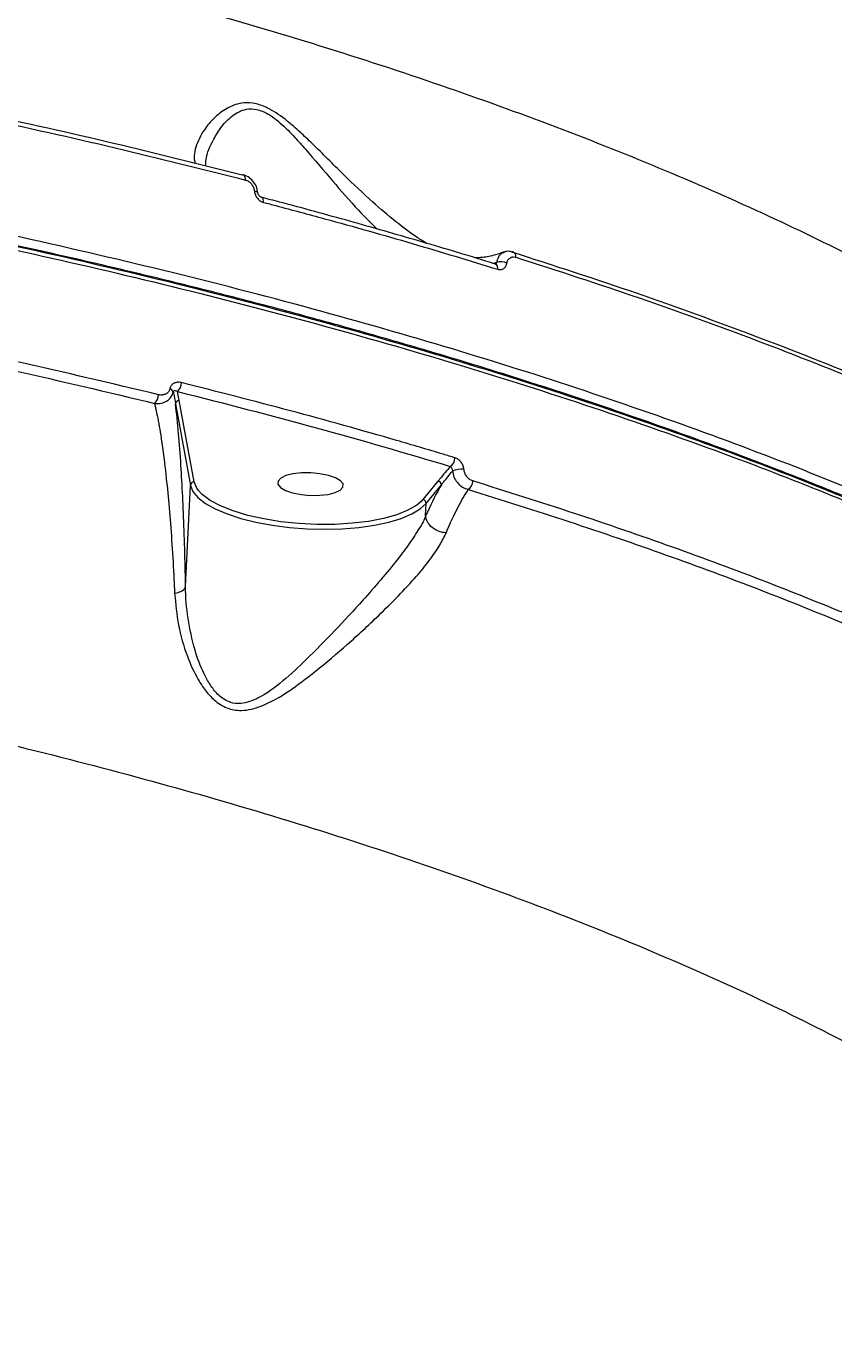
# Model space of a CAD drawing. Header units: millimetres. Extents: x -6879 to 7341, y -8047 to 7187.
# Drawn here: x 538.2 to 648.9, y 2973.6 to 3152 of the extents above; entities that cross this region are included whole.
import ezdxf

# ---------------------------------------------------------------- set-up
doc = ezdxf.new("R2010")
doc.units = ezdxf.units.MM
for name, color, linetype in [('DIKOM_ОБЪЕКТ', 7, 'Continuous'), ('DIKOM_РАЗМЕР_ЗОНА', 7, 'Continuous'), ('DIKOM_РАЗМЕР_ОБЪЕКТА', 7, 'Continuous')]:
    doc.layers.add(name, color=color, linetype=linetype)
doc.styles.add('style1', font='arial.ttf', dxfattribs={"width": 0.8})
doc.dimstyles.new('1-50', dxfattribs={"dimtxt": 300, "dimasz": 200, "dimexe": 100, "dimexo": 0, "dimgap": 100, "dimtad": 0, "dimdec": 0, "dimtxsty": 'style1', "dimcen": 0, "dimclrd": 7, "dimclre": 7, "dimadec": 1, "dimazin": 2, "dimtfac": 1, "dimtdec": 0, "dimtmove": 1, "dimatfit": 3, "dimfxl": 0, "dimlwd": 25, "dimlwe": 18, "dimarcsym": 0})

# ---------------------------------------------------------------- blocks, each defined once
blk = doc.blocks.new('*D19')
at = {"layer": 'Defpoints', "color": 0, "transparency": 16777216}
for p in [(5624.04, 6094.27), (-4435.35, 2864.29), (5624.04, -2640.11)]:
    blk.add_point(p, dxfattribs=at)
at = {"layer": 'DIKOM_РАЗМЕР_ОБЪЕКТА', "color": 7, "lineweight": 18, "transparency": 16777216}
for p, q in [((-4435.35, 2864.29), (-4435.35, 6194.27)), ((5624.04, -2640.11), (5624.04, 6194.27))]:
    blk.add_line(p, q, dxfattribs=at)
at = {"layer": 'DIKOM_РАЗМЕР_ОБЪЕКТА', "color": 7, "lineweight": 25, "transparency": 16777216}
for p, q in [((-4235.35, 6094.27), (2113.67, 6094.27)), ((5424.04, 6094.27), (3193.46, 6094.27))]:
    blk.add_line(p, q, dxfattribs=at)
at = {"layer": 'DIKOM_РАЗМЕР_ОБЪЕКТА', "color": 7, "transparency": 16777216}
for points in [[(-4235.35, 6127.6), (-4235.35, 6060.94), (-4435.35, 6094.27)], [(5424.04, 6127.6), (5424.04, 6060.94), (5624.04, 6094.27)]]:
    blk.add_solid(points, dxfattribs=at)
at = {"layer": 'DIKOM_РАЗМЕР_ОБЪЕКТА', "color": 0, "transparency": 16777216, "insert": (2653.56, 6094.27), "char_height": 300, "attachment_point": 5, "style": 'style1'}
blk.add_mtext('10100', dxfattribs=at)
blk = doc.blocks.new('*D17')
at = {"layer": 'Defpoints', "color": 0, "transparency": 16777216}
for p in [(-5935.35, 6990.27), (-5935.35, 998.27), (7340.79, -2830.86)]:
    blk.add_point(p, dxfattribs=at)
at = {"layer": 'DIKOM_РАЗМЕР_ЗОНА', "color": 7, "lineweight": 18, "transparency": 16777216}
for p, q in [((-5935.35, 998.27), (-5935.35, 7090.27)), ((7340.79, -2830.86), (7340.79, 7090.27))]:
    blk.add_line(p, q, dxfattribs=at)
at = {"layer": 'DIKOM_РАЗМЕР_ЗОНА', "color": 7, "lineweight": 25, "transparency": 16777216}
for p, q in [((-5735.35, 6990.27), (2016.67, 6990.27)), ((7140.79, 6990.27), (3096.46, 6990.27))]:
    blk.add_line(p, q, dxfattribs=at)
at = {"layer": 'DIKOM_РАЗМЕР_ЗОНА', "color": 7, "transparency": 16777216}
for points in [[(-5735.35, 7023.6), (-5735.35, 6956.94), (-5935.35, 6990.27)], [(7140.79, 7023.6), (7140.79, 6956.94), (7340.79, 6990.27)]]:
    blk.add_solid(points, dxfattribs=at)
at = {"layer": 'DIKOM_РАЗМЕР_ЗОНА', "color": 0, "transparency": 16777216, "insert": (2556.56, 6990.27), "char_height": 300, "attachment_point": 5, "style": 'style1'}
blk.add_mtext('13300', dxfattribs=at)

msp = doc.modelspace()

# ---------------------------------------------------------------- linework, layer by layer
at = {"layer": 'DIKOM_ОБЪЕКТ', "color": 7, "linetype": 'Continuous', "lineweight": 15}
for p, q in [((602.61, 3119.66), (602.21, 3119.5)), ((559.16, 3100.74), (558.91, 3101.98)), ((558.64, 3100.29), (560.67, 3089.12)), ((561.19, 3089.58), (559.16, 3100.74)), ((560.02, 3075.27), (560.67, 3089.12)), ((594.6, 3089.7), (592.53, 3087.18)), ((592.99, 3086.64), (595.06, 3089.17)), ((592.53, 3087.18), (592.3, 3086.93)), ((592.91, 3084.97), (592.99, 3086.64)), ((592.91, 3084.97), (592.91, 3084.97))]:
    msp.add_line(p, q, dxfattribs=at)
at = {"layer": 'DIKOM_ОБЪЕКТ', "color": 7, "linetype": 'Continuous', "lineweight": 15, "flags": 128}
for points in [[(567.93, 3131.63), (567.85, 3131.64), (567.75, 3131.61)], [(568.21, 3130.94), (568.21, 3131.11), (568.19, 3131.27), (568.15, 3131.4), (568.09, 3131.51), (568.02, 3131.58), (567.94, 3131.63), (567.93, 3131.63)], [(569.44, 3129.42), (569.57, 3129.41), (569.68, 3129.38), (569.77, 3129.35), (569.84, 3129.32), (569.89, 3129.28), (569.9, 3129.24), (569.91, 3129.24)], [(570.7, 3127.88), (570.7, 3128.05), (570.67, 3128.21), (570.63, 3128.35), (570.57, 3128.46), (570.5, 3128.53), (570.41, 3128.57), (570.4, 3128.57)], [(581.24, 3089.76), (580.55, 3090.16), (579.59, 3090.49), (578.43, 3090.72), (577.16, 3090.84), (575.9, 3090.84), (574.73, 3090.7), (573.76, 3090.46), (573.06, 3090.12), (572.69, 3089.71), (572.68, 3089.27), (573.04, 3088.83), (573.72, 3088.43), (574.68, 3088.1), (575.84, 3087.87), (577.11, 3087.75), (578.38, 3087.76), (579.54, 3087.89), (580.52, 3088.13), (581.21, 3088.47), (581.58, 3088.88), (581.59, 3089.32), (581.24, 3089.76)], [(560.67, 3089.12), (561.02, 3088.28), (561.71, 3087.45), (562.74, 3086.65), (564.08, 3085.89), (565.7, 3085.2), (567.57, 3084.59), (569.65, 3084.08), (571.89, 3083.66), (574.24, 3083.36), (576.66, 3083.17), (579.08, 3083.11), (581.47, 3083.17), (583.75, 3083.36), (585.9, 3083.66), (587.85, 3084.07), (589.57, 3084.59), (591.02, 3085.2), (592.17, 3085.89), (592.99, 3086.64)], [(561.75, 3088.44), (561.55, 3088.72), (561.19, 3089.58)], [(592.3, 3086.93), (591.68, 3086.41), (590.48, 3085.71), (588.95, 3085.1), (587.14, 3084.59), (585.09, 3084.19), (582.85, 3083.92), (580.46, 3083.77), (578, 3083.76), (575.52, 3083.89), (573.07, 3084.14), (570.73, 3084.52), (568.53, 3085.01), (566.55, 3085.61), (564.82, 3086.3), (563.39, 3087.06), (562.29, 3087.87), (561.75, 3088.44)]]:
    msp.add_lwpolyline(points, dxfattribs=at)
at = {"layer": 'DIKOM_ОБЪЕКТ', "color": 7, "linetype": 'Continuous', "lineweight": 15}
for centre, radius, start, end in [((604.82, 3120.74), 0.344, 72.0089, 95.5072), ((604.6, 3120.5), 0.66, 348.8672, 59.8519), ((602.18, 3118.85), 0.647, 348.0703, 61.7138), ((603.18, 3117.88), 1.87, 62.8417, 107.4735), ((557.93, 3103.17), 1.54, 309.6617, 0.4925), ((554.69, 3101.54), 1.6, 312.152, 359.955), ((557.67, 3101.66), 0.71, 22.893, 75.0132), ((559.14, 3100.24), 0.5, 87.5005, 175.3212), ((595.54, 3092.89), 1.39, 302.3633, 359.9876), ((597.81, 3088.49), 2.85, 83.2027, 115.4725), ((561.17, 3089.08), 0.501, 87.6546, 175.3222), ((594.53, 3089.18), 0.53, 359.0153, 82.4332), ((597.96, 3089.73), 1.42, 303.8761, 359.4319), ((592.46, 3086.65), 0.53, 359.0184, 82.4301)]:
    msp.add_arc(centre, radius, start, end, dxfattribs=at)
for points, knots in [([(715.92, 3070.26), (714.26, 3072.55), (710.81, 3077.31), (704.12, 3084.46), (696.25, 3091.69), (687.26, 3098.8), (677.21, 3105.78), (666.13, 3112.58), (654.01, 3119.2), (640.9, 3125.63), (626.84, 3131.86), (611.9, 3137.84), (596.15, 3143.57), (579.63, 3149.01), (562.34, 3154.15), (544.34, 3158.99), (525.69, 3163.52), (506.47, 3167.72), (486.78, 3171.57), (466.66, 3175.05), (446.14, 3178.16), (425.25, 3180.88), (404.08, 3183.23), (382.73, 3185.19), (361.29, 3186.75), (339.81, 3187.9), (318.34, 3188.64), (296.89, 3188.97), (275.57, 3188.89), (254.45, 3188.41), (233.65, 3187.52), (214.75, 3186.33), (197.68, 3184.95), (187.53, 3183.91), (182.46, 3183.39)], [0, 0, 0, 0, 0.029558, 0.061279, 0.093051, 0.124824, 0.156545, 0.188167, 0.21979, 0.251512, 0.283286, 0.315059, 0.346782, 0.378405, 0.41005, 0.441794, 0.47359, 0.505385, 0.53713, 0.568775, 0.600472, 0.632268, 0.664114, 0.695961, 0.727758, 0.759454, 0.791229, 0.823103, 0.855028, 0.886953, 0.918828, 0.950603, 0.975302, 1, 1, 1, 1]), ([(762.45, 2996.41), (762.06, 2998), (761.01, 3002.27), (758.23, 3009.23), (753.82, 3017.28), (748.09, 3025.37), (741.01, 3033.45), (732.57, 3041.52), (722.97, 3049.39), (712.26, 3057.03), (700.53, 3064.43), (687.58, 3071.72), (673.4, 3078.86), (658.03, 3085.82), (641.79, 3092.44), (624.76, 3098.72), (607.04, 3104.65), (588.33, 3110.32), (568.67, 3115.7), (548.08, 3120.76), (527.29, 3125.35), (506.38, 3129.46), (485.48, 3133.12), (463.98, 3136.45), (441.94, 3139.4), (419.4, 3141.97), (396.57, 3144.14), (373.49, 3145.87), (350.25, 3147.18), (326.76, 3148.05), (303.1, 3148.47), (279.35, 3148.42), (256.04, 3147.9), (233.22, 3146.93), (210.96, 3145.52), (188.9, 3143.66), (167.11, 3141.34), (145.71, 3138.54), (126.34, 3135.54), (114.38, 3133.34), (109.1, 3132.36)], [0, 0, 0, 0, 0.0156517, 0.0421676, 0.0687039, 0.0952199, 0.1225061, 0.1498145, 0.1771006, 0.2036167, 0.2301531, 0.2566689, 0.2839552, 0.3112635, 0.3385498, 0.3650658, 0.3916022, 0.4181181, 0.4454043, 0.4727127, 0.4999989, 0.52556, 0.5511397, 0.5767009, 0.6029497, 0.6292181, 0.6554667, 0.6819828, 0.7085191, 0.7350352, 0.7623215, 0.7896299, 0.8169163, 0.8434322, 0.8699688, 0.8964847, 0.9237708, 0.9510794, 0.9783658, 1, 1, 1, 1]), ([(567.75, 3131.61), (561.91, 3133.08), (550.23, 3136.02), (532.02, 3140.09), (513.33, 3143.9), (497.28, 3146.85), (487.44, 3148.49), (484.1, 3149.04)], [0, 0, 0, 0, 0.220311, 0.440622, 0.663083, 0.885545, 1, 1, 1, 1]), ([(484.37, 3148.41), (487.72, 3147.85), (497.51, 3146.22), (513.48, 3143.29), (532.16, 3139.49), (550.48, 3135.4), (562.3, 3132.43), (568.21, 3130.94)], [0, 0, 0, 0, 0.114455, 0.334765, 0.555075, 0.777537, 1, 1, 1, 1]), ([(4.28, 3099.94), (7, 3101.1), (14.33, 3104.2), (27.13, 3109.01), (42.86, 3114.25), (59.69, 3119.2), (77.58, 3123.81), (96.51, 3128.08), (116.06, 3131.89), (136.14, 3135.25), (156.66, 3138.17), (177.96, 3140.69), (200, 3142.79), (222.71, 3144.46), (245.6, 3145.64), (268.59, 3146.36), (291.58, 3146.62), (314.96, 3146.44), (338.65, 3145.79), (362.59, 3144.67), (386.24, 3143.09), (409.53, 3141.08), (432.4, 3138.66), (455.22, 3135.79), (477.9, 3132.46), (500.36, 3128.68), (522.11, 3124.52), (543.09, 3120.01), (563.26, 3115.18), (582.94, 3109.95), (602.05, 3104.32), (620.5, 3098.3), (637.16, 3092.29), (652.12, 3086.36), (665.51, 3080.57), (678.2, 3074.57), (690.13, 3068.39), (701.2, 3062.07), (711.34, 3055.66), (719.65, 3049.87), (724.38, 3046.16), (726.3, 3044.65)], [0, 0, 0, 0, 0.015652, 0.042168, 0.068704, 0.09522, 0.122506, 0.149814, 0.177101, 0.203617, 0.230153, 0.256669, 0.283955, 0.311263, 0.338549, 0.365065, 0.391601, 0.418117, 0.445403, 0.472711, 0.499998, 0.526513, 0.55305, 0.579566, 0.606852, 0.63416, 0.661446, 0.687962, 0.714498, 0.741014, 0.7683, 0.795608, 0.822894, 0.845972, 0.869077, 0.892182, 0.915507, 0.938831, 0.961564, 0.984348, 1, 1, 1, 1]), ([(403.6, 3142.11), (408.67, 3141.64), (421.22, 3140.5), (441.03, 3138.19), (462.97, 3135.28), (484.56, 3131.95), (505.71, 3128.27), (526.61, 3124.16), (547.22, 3119.61), (567.46, 3114.63), (587.04, 3109.29), (605.86, 3103.62), (623.82, 3097.63), (640.88, 3091.35), (656.97, 3084.78), (672.1, 3077.94), (686.22, 3070.85), (699.29, 3063.55), (711.15, 3056.05), (719.62, 3050.15), (723.82, 3046.71), (724.84, 3045.87)], [0, 0, 0, 0, 0.036706, 0.0908526, 0.1450795, 0.1993061, 0.2534529, 0.307442, 0.3634963, 0.4197276, 0.4760495, 0.532371, 0.5886019, 0.6446569, 0.7007117, 0.7569429, 0.8132646, 0.8695859, 0.9258172, 0.9818719, 1, 1, 1, 1]), ([(593.02, 3122.27), (592.61, 3122.53), (591.31, 3123.32), (588.82, 3125.19), (585.41, 3128.08), (581.59, 3131.72), (578.28, 3135.06), (575.7, 3137.52), (573.77, 3139.21), (571.73, 3140.67), (569.65, 3141.47), (567.65, 3141.59), (565.73, 3140.89), (564.04, 3139.61), (562.49, 3137.85), (561.4, 3135.72), (561.06, 3134.06), (561.32, 3133.29), (561.35, 3133.19)], [0, 0, 0, 0, 0.036167, 0.113876, 0.193958, 0.293388, 0.395779, 0.434598, 0.473877, 0.525799, 0.562778, 0.599644, 0.658499, 0.721632, 0.786131, 0.884653, 0.986163, 1, 1, 1, 1]), ([(562.79, 3132.84), (562.79, 3133.14), (562.81, 3134.32), (563.64, 3136.19), (564.9, 3138.28), (566.12, 3139.55), (567.32, 3140.32), (568.38, 3140.7), (569.74, 3140.71), (571.58, 3139.94), (573.35, 3138.48), (575.01, 3136.78), (577.24, 3134.24), (580.15, 3130.8), (583.38, 3127.07), (585.4, 3125.06), (586.24, 3124.23)], [0, 0, 0, 0, 0.0447572, 0.1737917, 0.2544646, 0.334922, 0.3704859, 0.4059256, 0.4483466, 0.4905229, 0.5519532, 0.6003833, 0.648909, 0.7783548, 0.9078889, 1, 1, 1, 1]), ([(569.88, 3129.23), (569.86, 3129.44), (569.81, 3129.93), (569.41, 3130.65), (568.78, 3131.27), (568.24, 3131.58), (567.94, 3131.63), (567.93, 3131.63)], [0, 0, 0, 0, 0.186368, 0.446659, 0.71369, 0.988798, 1, 1, 1, 1]), ([(568.21, 3130.94), (568.36, 3130.89), (568.66, 3130.78), (569.05, 3130.42), (569.33, 3129.97), (569.42, 3129.62), (569.44, 3129.44), (569.44, 3129.42)], [0, 0, 0, 0, 0.248666, 0.497518, 0.738941, 0.970337, 1, 1, 1, 1]), ([(569.44, 3129.42), (569.48, 3129.24), (569.55, 3128.88), (569.85, 3128.41), (570.24, 3128.05), (570.55, 3127.93), (570.7, 3127.88)], [0, 0, 0, 0, 0.259222, 0.502157, 0.751066, 1, 1, 1, 1]), ([(570.41, 3128.57), (570.41, 3128.57), (570.37, 3128.58), (570.27, 3128.63), (570.14, 3128.73), (570.02, 3128.88), (569.95, 3129.04), (569.91, 3129.16), (569.91, 3129.22), (569.91, 3129.23)], [0, 0, 0, 0, 0.054573, 0.27149, 0.458354, 0.640677, 0.791197, 0.948199, 1, 1, 1, 1]), ([(602.48, 3119.41), (602.04, 3119.55), (598.59, 3120.64), (591.94, 3122.61), (582.53, 3125.31), (575.33, 3127.29), (571.24, 3128.35), (570.4, 3128.56)], [0, 0, 0, 0, 0.043132, 0.336708, 0.630891, 0.924797, 1, 1, 1, 1]), ([(570.7, 3127.88), (571.26, 3127.73), (574.06, 3126.99), (580.92, 3125.15), (591.14, 3122.27), (598.92, 3119.9), (602.81, 3118.71)], [0, 0, 0, 0, 0.050771, 0.253855, 0.626704, 1, 1, 1, 1]), ([(725.99, 3045.32), (725.35, 3045.84), (723.13, 3047.65), (719.02, 3050.71), (713.69, 3054.5), (708.08, 3058.24), (702.22, 3061.91), (696.11, 3065.52), (689.76, 3069.08), (683.15, 3072.58), (676.28, 3076.02), (669.17, 3079.41), (661.79, 3082.75), (654.15, 3086.04), (646.25, 3089.27), (638.1, 3092.45), (629.71, 3095.57), (621.13, 3098.61), (612.38, 3101.56), (603.46, 3104.43), (594.37, 3107.21), (585.1, 3109.9), (575.66, 3112.51), (566.04, 3115.05), (556.24, 3117.49), (546.25, 3119.86), (536.06, 3122.15), (527.97, 3123.89), (523.22, 3124.84), (521.98, 3125.09)], [0, 0, 0, 0, 0.015737, 0.054981, 0.094238, 0.133278, 0.172137, 0.210859, 0.249487, 0.288067, 0.326642, 0.365247, 0.40392, 0.442705, 0.481646, 0.520787, 0.560014, 0.599079, 0.63795, 0.676671, 0.715286, 0.753841, 0.792378, 0.830939, 0.869556, 0.908273, 0.947135, 0.986185, 1, 1, 1, 1]), ([(603.69, 3121.11), (603.29, 3120.96), (602.26, 3120.59), (600.91, 3120.32), (600, 3120.29), (599.66, 3120.28)], [0, 0, 0, 0, 0.28415, 0.727448, 1, 1, 1, 1]), ([(603.67, 3121.01), (603.55, 3120.97), (603.22, 3120.85), (602.83, 3120.38), (602.69, 3119.9), (602.61, 3119.66)], [0, 0, 0, 0, 0.234048, 0.616893, 1, 1, 1, 1]), ([(604.92, 3121.04), (604.76, 3121.09), (604.36, 3121.21), (603.9, 3121.18), (603.68, 3121.04), (603.66, 3121.03)], [0, 0, 0, 0, 0.393353, 0.953425, 1, 1, 1, 1]), ([(653.43, 3103.41), (653.42, 3103.41), (648.61, 3105.52), (638.09, 3109.57), (621.98, 3115.49), (610.46, 3119.21), (604.7, 3121.07)], [0, 0, 0, 0, 0.000524, 0.33119, 0.665593, 1, 1, 1, 1]), ([(602.61, 3119.66), (602.6, 3119.61), (602.58, 3119.52), (602.51, 3119.43), (602.46, 3119.41), (602.44, 3119.41)], [0, 0, 0, 0, 0.400121, 0.800137, 1, 1, 1, 1]), ([(602.49, 3119.41), (602.5, 3119.41), (602.5, 3119.41), (602.49, 3119.42), (602.49, 3119.42)], [0, 0, 0, 0, 0.625076, 1, 1, 1, 1]), ([(602.81, 3118.71), (602.84, 3118.71), (603, 3118.66), (603.29, 3118.66), (603.64, 3118.81), (603.91, 3119.11), (603.99, 3119.4), (604.03, 3119.54)], [0, 0, 0, 0, 0.048913, 0.287213, 0.52505, 0.762576, 1, 1, 1, 1]), ([(604.03, 3119.54), (604.07, 3119.69), (604.15, 3119.97), (604.42, 3120.27), (604.77, 3120.43), (605.06, 3120.42), (605.22, 3120.38), (605.25, 3120.37)], [0, 0, 0, 0, 0.2377642, 0.4754307, 0.7136585, 0.9519884, 1, 1, 1, 1]), ([(605.25, 3120.37), (610.95, 3118.53), (622.35, 3114.84), (638.54, 3108.95), (654.08, 3102.81), (663.73, 3098.5), (668.55, 3096.34)], [0, 0, 0, 0, 0.248594, 0.497189, 0.748594, 1, 1, 1, 1]), ([(556.3, 3101.54), (549.9, 3103.06), (537.1, 3106.1), (517.13, 3110.26), (496.66, 3114.12), (482.6, 3116.4), (475.57, 3117.54)], [0, 0, 0, 0, 0.248594, 0.497189, 0.748595, 1, 1, 1, 1]), ([(475.22, 3116.31), (482.16, 3115.19), (496.03, 3112.95), (516.38, 3109.11), (536.4, 3104.96), (549.31, 3101.89), (555.77, 3100.35)], [0, 0, 0, 0, 0.248595, 0.497191, 0.748593, 1, 1, 1, 1]), ([(559.47, 3103.19), (559.36, 3103.21), (559.07, 3103.26), (558.65, 3103.21), (558.27, 3103.03), (557.99, 3102.74), (557.9, 3102.48), (557.86, 3102.35)], [0, 0, 0, 0, 0.165533, 0.41206, 0.620082, 0.809716, 1, 1, 1, 1]), ([(596.94, 3092.89), (596.4, 3093.05), (593.75, 3093.86), (586.33, 3096.04), (574.48, 3099.37), (564.48, 3101.91), (559.47, 3103.19)], [0, 0, 0, 0, 0.044141, 0.220722, 0.610017, 1, 1, 1, 1]), ([(555.77, 3100.35), (555.95, 3100.34), (556.4, 3100.3), (557.07, 3100.45), (557.68, 3100.8), (558.13, 3101.3), (558.26, 3101.73), (558.33, 3101.94)], [0, 0, 0, 0, 0.157619, 0.393173, 0.599143, 0.796686, 1, 1, 1, 1]), ([(557.86, 3102.35), (557.82, 3102.22), (557.73, 3101.97), (557.46, 3101.69), (557.09, 3101.52), (556.68, 3101.47), (556.41, 3101.52), (556.3, 3101.54)], [0, 0, 0, 0, 0.191994, 0.383606, 0.590186, 0.834083, 1, 1, 1, 1]), ([(558.33, 3101.94), (558.34, 3101.97), (558.35, 3102.01), (558.4, 3102.07), (558.49, 3102.11), (558.62, 3102.11), (558.77, 3102.07), (558.87, 3102.01), (558.91, 3101.98)], [0, 0, 0, 0, 0.0788023, 0.135757, 0.3030219, 0.5189315, 0.8023235, 1, 1, 1, 1]), ([(558.33, 3101.94), (558.34, 3101.89), (558.45, 3101.34), (558.55, 3100.78), (558.64, 3100.29)], [0, 0, 0, 0, 0.102889, 1, 1, 1, 1]), ([(558.91, 3101.98), (565.3, 3100.35), (578.1, 3097.09), (590.22, 3093.51), (596.29, 3091.72)], [0, 0, 0, 0, 0.499271, 1, 1, 1, 1]), ([(555.77, 3100.35), (555.96, 3099.47), (556.34, 3097.71), (556.88, 3094.24), (557.36, 3090.36), (557.77, 3086.11), (558.12, 3081.68), (558.36, 3077.69), (558.48, 3075.15), (558.52, 3074.31)], [0, 0, 0, 0, 0.161919, 0.323838, 0.493633, 0.63859, 0.783911, 0.928738, 1, 1, 1, 1]), ([(560.02, 3075.27), (560, 3076.15), (559.95, 3078.82), (559.83, 3083.02), (559.63, 3087.68), (559.38, 3092.14), (559.06, 3096.51), (558.78, 3098.98), (558.64, 3100.29)], [0, 0, 0, 0, 0.082299, 0.24951, 0.417298, 0.584651, 0.780205, 1, 1, 1, 1]), ([(598.15, 3091.32), (598.12, 3091.48), (598.06, 3091.82), (597.78, 3092.3), (597.4, 3092.7), (597.09, 3092.83), (596.94, 3092.89)], [0, 0, 0, 0, 0.221384, 0.474376, 0.73731, 1, 1, 1, 1]), ([(596.29, 3091.72), (595.82, 3091.16), (595.25, 3090.49), (594.69, 3089.82), (594.6, 3089.7)], [0, 0, 0, 0, 0.824274, 1, 1, 1, 1]), ([(595.06, 3089.17), (595.15, 3089.29), (595.66, 3089.94), (596.17, 3090.56), (596.58, 3091.06)], [0, 0, 0, 0, 0.194099, 1, 1, 1, 1]), ([(596.29, 3091.72), (596.33, 3091.68), (596.4, 3091.61), (596.49, 3091.44), (596.56, 3091.27), (596.58, 3091.13), (596.58, 3091.08), (596.58, 3091.06)], [0, 0, 0, 0, 0.2945728, 0.5739837, 0.8144948, 0.9603472, 1, 1, 1, 1]), ([(596.58, 3091.06), (596.63, 3090.8), (596.74, 3090.24), (597.23, 3089.46), (597.93, 3088.83), (598.48, 3088.65), (598.75, 3088.55)], [0, 0, 0, 0, 0.224118, 0.480729, 0.741528, 1, 1, 1, 1]), ([(599.38, 3089.72), (599.22, 3089.78), (598.91, 3089.91), (598.52, 3090.32), (598.24, 3090.81), (598.18, 3091.16), (598.15, 3091.32)], [0, 0, 0, 0, 0.263336, 0.526726, 0.78134, 1, 1, 1, 1]), ([(595.06, 3089.17), (594.97, 3089.02), (594.25, 3087.8), (593.54, 3086.29), (592.91, 3084.97)], [0, 0, 0, 0, 0.121432, 1, 1, 1, 1]), ([(651.85, 3070.98), (647.79, 3072.63), (639.67, 3075.93), (626.77, 3080.69), (613.41, 3085.31), (604.05, 3088.25), (599.38, 3089.72)], [0, 0, 0, 0, 0.249098, 0.498196, 0.7491, 1, 1, 1, 1]), ([(595.72, 3082.62), (596.27, 3083.88), (597.28, 3086.2), (598.29, 3087.82), (598.75, 3088.55)], [0, 0, 0, 0, 0.5425412, 1, 1, 1, 1]), ([(598.75, 3088.55), (603.38, 3087.1), (612.65, 3084.2), (625.96, 3079.59), (638.87, 3074.84), (647.03, 3071.52), (651.11, 3069.86)], [0, 0, 0, 0, 0.249095, 0.498195, 0.749096, 1, 1, 1, 1]), ([(592.91, 3084.97), (592.91, 3084.97), (592.76, 3084.38), (592.01, 3083.23), (590.76, 3081.19), (588.95, 3078.83), (586.8, 3076.2), (583.91, 3072.92), (580.49, 3069.2), (576.82, 3065.49), (573.4, 3062.25), (570.78, 3060.34), (568.8, 3059.46), (567.52, 3059.16), (566.52, 3059.26), (565.42, 3059.67), (564.4, 3060.42), (563.34, 3061.81), (562.24, 3063.81), (561.14, 3066.84), (560.28, 3070.9), (560.02, 3073.76), (560.02, 3075.26), (560.02, 3075.26)], [0, 0, 0, 0, 0.000011, 0.043038, 0.093719, 0.144452, 0.206918, 0.269465, 0.362894, 0.456435, 0.531662, 0.6064, 0.630434, 0.654379, 0.683113, 0.688715, 0.723033, 0.753117, 0.783313, 0.844421, 0.922161, 0.99992, 1, 1, 1, 1]), ([(595.72, 3082.62), (595.68, 3082.62), (595.4, 3082.63), (594.85, 3082.74), (594.1, 3083.09), (593.47, 3083.63), (593.03, 3084.28), (592.95, 3084.74), (592.91, 3084.97)], [0, 0, 0, 0, 0.031965, 0.204854, 0.403626, 0.602432, 0.801203, 1, 1, 1, 1]), ([(558.52, 3074.31), (558.65, 3072.87), (558.92, 3069.98), (560.07, 3065.98), (561.41, 3062.98), (562.72, 3060.99), (563.99, 3059.59), (565.65, 3058.51), (567.9, 3058.13), (570.82, 3058.91), (574.21, 3060.85), (578.09, 3063.83), (582.21, 3067.3), (586.02, 3070.83), (589.18, 3073.96), (591.55, 3076.51), (593.46, 3078.84), (594.87, 3080.86), (595.45, 3082.06), (595.72, 3082.62)], [0, 0, 0, 0, 0.076074, 0.152135, 0.213205, 0.244501, 0.275714, 0.313013, 0.350632, 0.401262, 0.475801, 0.550765, 0.641766, 0.732638, 0.793829, 0.854938, 0.905542, 0.9561, 1, 1, 1, 1]), ([(68.92, 3050.14), (73.43, 3051.52), (82.45, 3054.29), (96.77, 3058.09), (111.62, 3061.64), (127.24, 3064.94), (143.6, 3067.98), (160.7, 3070.74), (178.27, 3073.16), (196.85, 3075.32), (216.48, 3077.16), (237.15, 3078.63), (258.17, 3079.69), (279.45, 3080.32), (300.89, 3080.52), (322.4, 3080.29), (343.95, 3079.62), (365.49, 3078.53), (386.98, 3077.02), (408.32, 3075.1), (429.42, 3072.78), (450.19, 3070.06), (470.58, 3066.94), (490.58, 3063.44), (510.13, 3059.57), (529.15, 3055.35), (547.54, 3050.79), (565.58, 3045.83), (583.17, 3040.44), (600.22, 3034.62), (616.39, 3028.5), (631.56, 3022.07), (645.81, 3015.4), (654.38, 3010.75), (658.67, 3008.42)], [0, 0, 0, 0, 0.027767, 0.055566, 0.083366, 0.111133, 0.140037, 0.16898, 0.197923, 0.226828, 0.258637, 0.290548, 0.32251, 0.354472, 0.386382, 0.418191, 0.449895, 0.4817, 0.513556, 0.545411, 0.577215, 0.608919, 0.640547, 0.672276, 0.704055, 0.735834, 0.767562, 0.799191, 0.832594, 0.866026, 0.899429, 0.932943, 0.966486, 1, 1, 1, 1]), ([(558.52, 3074.31), (558.56, 3074.32), (558.87, 3074.39), (559.37, 3074.57), (559.87, 3074.89), (559.97, 3075.14), (560.02, 3075.26)], [0, 0, 0, 0, 0.0544561, 0.3766839, 0.6883294, 1, 1, 1, 1]), ([(560.02, 3075.26), (560.02, 3075.26), (560.02, 3075.27), (560.02, 3075.27), (560.02, 3075.27), (560.02, 3075.27)], [0, 0, 0, 0, 0.327865, 0.789198, 1, 1, 1, 1]), ([(541.92, 2443.93), (543.65, 2446.87), (548.67, 2455.41), (556.79, 2469.64), (566.21, 2486.65), (575.38, 2503.77), (584.3, 2521), (592.96, 2538.34), (601.38, 2555.77), (609.54, 2573.3), (617.44, 2590.93), (625.09, 2608.63), (632.47, 2626.42), (639.59, 2644.29), (646.44, 2662.23), (653.03, 2680.23), (659.35, 2698.3), (665.39, 2716.43), (671.17, 2734.61), (676.67, 2752.84), (681.9, 2771.11), (686.85, 2789.42), (691.52, 2807.77), (695.92, 2826.14), (700.03, 2844.54), (703.87, 2862.96), (707.42, 2881.4), (710.69, 2899.84), (713.67, 2918.29), (716.37, 2936.74), (718.79, 2955.19), (720.91, 2973.63), (722.76, 2992.05), (724.31, 3010.46), (725.53, 3027.94), (726.12, 3039.28), (726.39, 3044.5)], [0, 0, 0, 0, 0.015771, 0.045729, 0.075688, 0.105646, 0.135605, 0.165564, 0.195522, 0.225481, 0.255439, 0.285398, 0.315356, 0.345315, 0.375273, 0.405232, 0.43519, 0.465148, 0.495107, 0.525065, 0.555024, 0.584982, 0.61494, 0.644898, 0.674857, 0.704815, 0.734773, 0.764731, 0.794689, 0.824648, 0.854606, 0.884564, 0.914521, 0.944479, 0.974437, 1, 1, 1, 1])]:
    msp.add_open_spline(points, degree=3, knots=knots, dxfattribs=at)

# ---------------------------------------------------------------- dimensions: what is measured, and where the dimension line sits
at = {"layer": 'DIKOM_РАЗМЕР_ЗОНА'}
dim = msp.add_linear_dim(base=(-5935.35, 6990.27), p1=(7340.79, -2830.86), p2=(-5935.35, 998.27), text='13300', dimstyle='1-50', override={"dimscale": 1, "dimtix": 0, "dimtofl": 1, "dimtmove": 1, "dimatfit": 3}, dxfattribs=at)
dim.commit()
dim.dimension.update_dxf_attribs({"geometry": '*D17', "text_midpoint": (2556.56, 6990.27), "dimtype": 160})
at = {"layer": 'DIKOM_РАЗМЕР_ОБЪЕКТА'}
dim = msp.add_linear_dim(base=(5624.04, 6094.27), p1=(-4435.35, 2864.29), p2=(5624.04, -2640.11), text='10100', dimstyle='1-50', override={"dimscale": 1, "dimtix": 0, "dimtofl": 1, "dimtmove": 1, "dimatfit": 3}, dxfattribs=at)
dim.commit()
dim.dimension.update_dxf_attribs({"geometry": '*D19', "text_midpoint": (2653.56, 6094.27), "dimtype": 160})

doc.saveas('drawing.dxf')
